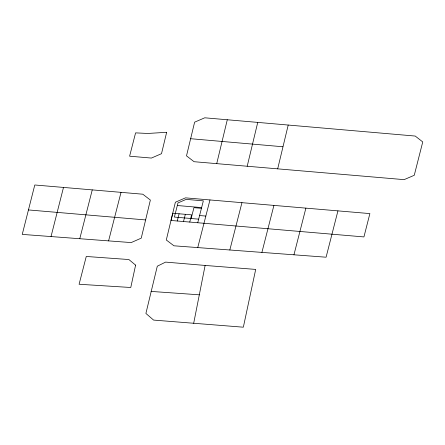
<?xml version="1.0" encoding="UTF-8"?>
<svg xmlns="http://www.w3.org/2000/svg" width="445" height="445" viewBox="0 0 445 445"><rect width="100%" height="100%" fill="white"/><g stroke="black" fill="none" stroke-linecap="round" stroke-linejoin="round"><path stroke-width="0.67" d="M193.681 323.315L205.117 265.442L255.697 269.414L243.343 327.197L153.586 320.083L145.899 313.441L157.296 266.199L165.607 262.105L205.117 265.442M277.686 168.85L288.215 125.045L415.224 136.059L422.75 141.927L414.262 175.286L404.11 179.641L194.087 161.707L186.505 155.867L194.621 122.169L204.756 117.803L288.215 125.045M247.197 166.246L257.744 122.397M216.726 163.638L227.289 119.755M145.615 219.941L150.371 200.05L142.795 194.209L63.496 187.428L34.782 184.987L22.25 234.398L131.175 242.581L141.237 238.153L145.615 219.941L28.324 209.923M51.025 236.562L63.496 187.428M79.777 238.72L92.254 189.898M229.826 249.99L241.946 202.67M261.905 252.393L273.914 205.406M121.023 192.351L108.586 240.89M177.244 220.998L179.096 213.784M183.496 221.532L185.348 214.318M189.748 222.066L191.595 214.852L172.844 213.25L170.997 220.464L363.938 236.924L369.884 213.594L185.487 197.853L175.374 202.225L166.297 239.989L173.962 245.801L326.085 257.21L337.933 210.874M191.161 218.506L193.937 207.676L201.435 208.321M197.736 222.75L203.348 200.851L186.16 199.382L177.994 202.914L174.362 217.071L198.659 219.146M197.747 247.587L209.973 199.933M293.95 254.796L305.887 208.138M151.055 291.414L199.46 294.824M177.327 205.523L201.618 207.598M199.583 215.536L205.835 216.07M282.853 146.755L190.632 138.707M135.603 265.12L130.769 287.492L79.093 284.255L86.269 256.47L128.889 259.541L135.603 265.12M166.653 132.293L161.507 153.692L151.389 158.064L129.606 156.195L135.591 132.866L147.812 133.467L166.653 132.293"/></g></svg>
